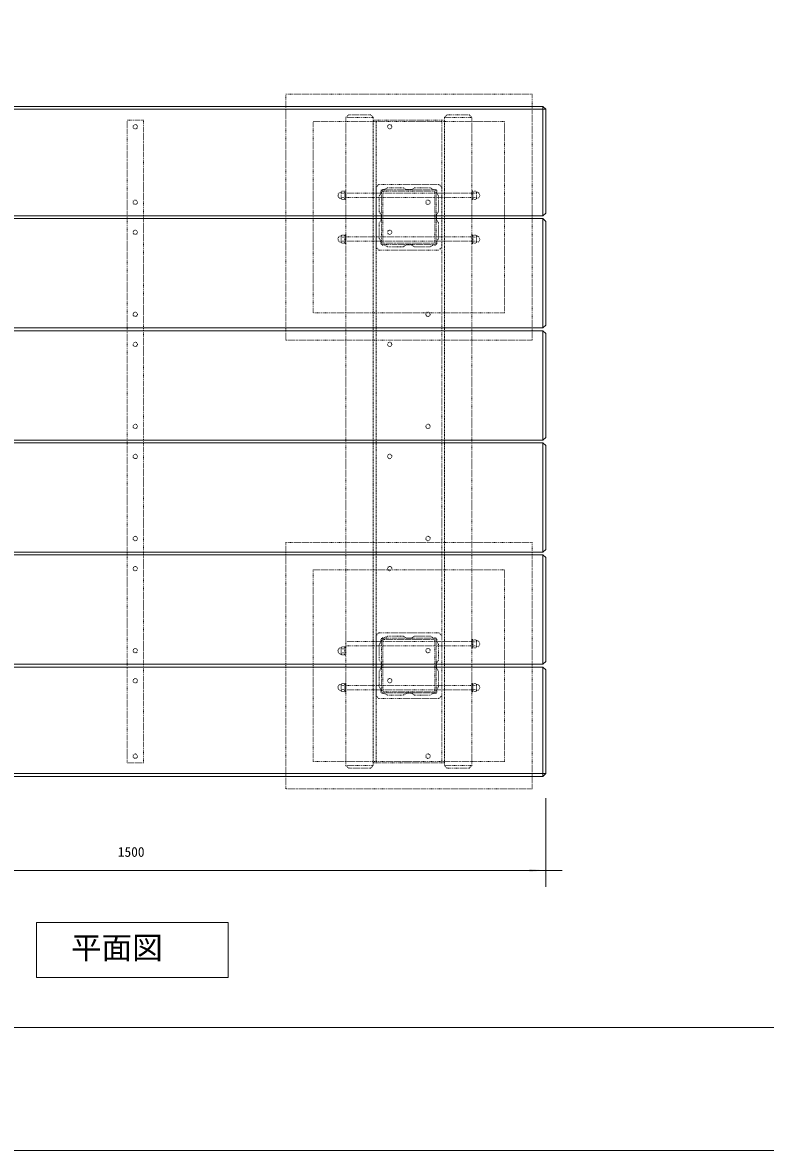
# Model space of a CAD drawing. Units: millimetres, scale not verified. Extents: x -2925 to 2925, y -2062 to 2062.
# Drawn here: x -1742 to -384, y -2062 to 0 of the extents above; entities that cross this region are included whole.
import ezdxf
from ezdxf.enums import TextEntityAlignment as Align

# ---------------------------------------------------------------- set-up
doc = ezdxf.new("R2010")
doc.units = ezdxf.units.MM
doc.header["$LTSCALE"] = 10
doc.linetypes.add('USER5', pattern=[0.208282, 0.069427, -0.138855])
doc.layers.add('0-1_IMPORTED', color=30, linetype='Continuous', lineweight=18)
doc.styles.add('ＭＳ ゴシック', font='')
doc.styles.get('ＭＳ ゴシック').set_extended_font_data('MS Gothic')

msp = doc.modelspace()

# ---------------------------------------------------------------- linework, layer by layer
at = {"layer": '0-1_IMPORTED'}
for p, q in [((-2286, -158.5), (-786, -158.5)), ((-791, -153.5), (-791, -353.5)), ((-791, -358.5), (-791, -558.5)), ((-791, -563.5), (-791, -763.5)), ((-791, -768.5), (-791, -968.5)), ((-791, -973.5), (-791, -1173.5)), ((-791, -1178.5), (-791, -1378.5)), ((-2286, -1373.5), (-786, -1373.5)), ((-2925, -1837.5), (2925, -1837.5))]:
    msp.add_line(p, q, dxfattribs=at)
at = {"layer": '0-1_IMPORTED', "linetype": 'USER5'}
for p, q in [((-1151, -173.5), (-1101, -173.5)), ((-921, -173.5), (-971, -173.5)), ((-1159.5, -310.25), (-1158.49, -308.5)), ((-1158.49, -308.5), (-1154.01, -308.5)), ((-1153, -310.25), (-1154.01, -308.5)), ((-1036, -306), (-1081.4, -306)), ((-990.6, -306), (-1036, -306)), ((-919, -310.25), (-917.99, -308.5)), ((-913.51, -308.5), (-917.99, -308.5)), ((-912.5, -310.25), (-913.51, -308.5)), ((-1159.75, -310.25), (-1159.5, -310.25)), ((-1159.75, -321.75), (-1159.5, -321.75)), ((-1159.5, -321.75), (-1159.5, -310.25)), ((-1159.5, -312.26), (-1153, -312.26)), ((-1159.5, -319.74), (-1153, -319.74)), ((-1159.5, -321.75), (-1158.49, -323.5)), ((-1158.49, -323.5), (-1154.01, -323.5)), ((-1153, -321.75), (-1154.01, -323.5)), ((-1153, -321.75), (-1153, -310.25)), ((-919, -321.75), (-919, -310.25)), ((-912.5, -312.26), (-919, -312.26)), ((-912.5, -319.74), (-919, -319.74)), ((-919, -321.75), (-917.99, -323.5)), ((-913.51, -323.5), (-917.99, -323.5)), ((-912.5, -321.75), (-913.51, -323.5)), ((-912.25, -310.25), (-912.5, -310.25)), ((-912.5, -321.75), (-912.5, -310.25)), ((-912.25, -321.75), (-912.5, -321.75)), ((-1159.75, -390.25), (-1159.5, -390.25)), ((-1159.5, -390.25), (-1158.49, -388.5)), ((-1159.5, -390.25), (-1159.5, -401.75)), ((-1158.49, -388.5), (-1154.01, -388.5)), ((-1153, -390.25), (-1154.01, -388.5)), ((-1153, -390.25), (-1153, -401.75)), ((-919, -390.25), (-917.99, -388.5)), ((-919, -390.25), (-919, -401.75)), ((-913.51, -388.5), (-917.99, -388.5)), ((-912.5, -390.25), (-913.51, -388.5)), ((-912.25, -390.25), (-912.5, -390.25)), ((-912.5, -390.25), (-912.5, -401.75)), ((-1159.75, -401.75), (-1159.5, -401.75)), ((-1159.5, -392.26), (-1153, -392.26)), ((-1159.5, -399.74), (-1153, -399.74)), ((-1159.5, -401.75), (-1158.49, -403.5)), ((-1158.49, -403.5), (-1154.01, -403.5)), ((-1153, -401.75), (-1154.01, -403.5)), ((-912.5, -392.26), (-919, -392.26)), ((-912.5, -399.74), (-919, -399.74)), ((-919, -401.75), (-917.99, -403.5)), ((-913.51, -403.5), (-917.99, -403.5)), ((-912.5, -401.75), (-913.51, -403.5)), ((-912.25, -401.75), (-912.5, -401.75)), ((-919, -1130.25), (-917.99, -1128.5)), ((-919, -1141.75), (-919, -1130.25)), ((-912.5, -1132.26), (-919, -1132.26)), ((-913.51, -1128.5), (-917.99, -1128.5)), ((-912.5, -1130.25), (-913.51, -1128.5)), ((-912.25, -1130.25), (-912.5, -1130.25)), ((-912.5, -1141.75), (-912.5, -1130.25)), ((-1159.75, -1143.25), (-1159.5, -1143.25)), ((-1159.75, -1154.75), (-1159.5, -1154.75)), ((-1159.5, -1143.25), (-1158.49, -1141.5)), ((-1159.5, -1154.75), (-1159.5, -1143.25)), ((-1159.5, -1145.26), (-1153, -1145.26)), ((-1159.5, -1152.74), (-1153, -1152.74)), ((-1159.5, -1154.75), (-1158.49, -1156.5)), ((-1158.49, -1141.5), (-1154.01, -1141.5)), ((-1153, -1143.25), (-1154.01, -1141.5)), ((-1153, -1154.75), (-1154.01, -1156.5)), ((-1153, -1154.75), (-1153, -1143.25)), ((-912.5, -1139.74), (-919, -1139.74)), ((-919, -1141.75), (-917.99, -1143.5)), ((-913.51, -1143.5), (-917.99, -1143.5)), ((-912.5, -1141.75), (-913.51, -1143.5)), ((-912.25, -1141.75), (-912.5, -1141.75)), ((-1158.49, -1156.5), (-1154.01, -1156.5)), ((-1159.75, -1210.25), (-1159.5, -1210.25)), ((-1159.5, -1210.25), (-1158.49, -1208.5)), ((-1159.5, -1210.25), (-1159.5, -1221.75)), ((-1159.5, -1212.26), (-1153, -1212.26)), ((-1158.49, -1208.5), (-1154.01, -1208.5)), ((-1153, -1210.25), (-1154.01, -1208.5)), ((-1153, -1210.25), (-1153, -1221.75)), ((-919, -1210.25), (-917.99, -1208.5)), ((-919, -1210.25), (-919, -1221.75)), ((-912.5, -1212.26), (-919, -1212.26)), ((-913.51, -1208.5), (-917.99, -1208.5)), ((-912.5, -1210.25), (-913.51, -1208.5)), ((-912.25, -1210.25), (-912.5, -1210.25)), ((-912.5, -1210.25), (-912.5, -1221.75)), ((-1159.75, -1221.75), (-1159.5, -1221.75)), ((-1159.5, -1219.74), (-1153, -1219.74)), ((-1159.5, -1221.75), (-1158.49, -1223.5)), ((-1158.49, -1223.5), (-1154.01, -1223.5)), ((-1153, -1221.75), (-1154.01, -1223.5)), ((-1036, -1226), (-1081.4, -1226)), ((-990.6, -1226), (-1036, -1226)), ((-912.5, -1219.74), (-919, -1219.74)), ((-919, -1221.75), (-917.99, -1223.5)), ((-913.51, -1223.5), (-917.99, -1223.5)), ((-912.5, -1221.75), (-913.51, -1223.5)), ((-912.25, -1221.75), (-912.5, -1221.75)), ((-1151, -1358.5), (-1101, -1358.5)), ((-921, -1358.5), (-971, -1358.5))]:
    msp.add_line(p, q, dxfattribs=at)
at = {"layer": '0-1_IMPORTED', "color": 1}
for p, q in [((-786, -1418.5), (-786, -1580.37)), ((-2286, -1550.37), (-786, -1550.37)), ((-786, -1550.37), (-756, -1550.37))]:
    msp.add_line(p, q, dxfattribs=at)
at = {"layer": '0-1_IMPORTED'}
for points in [[(-2925, 2062.5), (2925, 2062.5), (2925, -2062.5), (-2925, -2062.5)], [(-2281, -153.5), (-791, -153.5), (-786, -158.5), (-786, -348.5), (-791, -353.5), (-2281, -353.5), (-2286, -348.5), (-2286, -158.5)], [(-2281, -358.5), (-791, -358.5), (-786, -363.5), (-786, -553.5), (-791, -558.5), (-2281, -558.5), (-2286, -553.5), (-2286, -363.5)], [(-2281, -563.5), (-791, -563.5), (-786, -568.5), (-786, -758.5), (-791, -763.5), (-2281, -763.5), (-2286, -758.5), (-2286, -568.5)], [(-2281, -768.5), (-791, -768.5), (-786, -773.5), (-786, -963.5), (-791, -968.5), (-2281, -968.5), (-2286, -963.5), (-2286, -773.5)], [(-2281, -973.5), (-791, -973.5), (-786, -978.5), (-786, -1168.5), (-791, -1173.5), (-2281, -1173.5), (-2286, -1168.5), (-2286, -978.5)], [(-2281, -1178.5), (-791, -1178.5), (-786, -1183.5), (-786, -1373.5), (-791, -1378.5), (-2281, -1378.5), (-2286, -1373.5), (-2286, -1183.5)], [(-1716.44, -1645.96), (-1366.44, -1645.96), (-1366.44, -1745.96), (-1716.44, -1745.96)]]:
    msp.add_lwpolyline(points, close=True, dxfattribs=at)
at = {"layer": '0-1_IMPORTED', "linetype": 'USER5'}
for points in [[(-1261, -131), (-811, -131), (-811, -581), (-1261, -581)], [(-1551, -178.5), (-1521, -178.5), (-1521, -1353.5), (-1551, -1353.5)], [(-1211, -181), (-861, -181), (-861, -531), (-1211, -531)], [(-1146, -168.5), (-1106, -168.5), (-1101, -173.5), (-1101, -1358.5), (-1106, -1363.5), (-1146, -1363.5), (-1151, -1358.5), (-1151, -173.5)], [(-1101, -178.5), (-1096, -178.5), (-1096, -1353.5), (-1101, -1353.5)], [(-1096, -178.5), (-976, -178.5), (-976, -1353.5), (-1096, -1353.5)], [(-971, -178.5), (-976, -178.5), (-976, -1353.5), (-971, -1353.5)], [(-926, -168.5), (-966, -168.5), (-971, -173.5), (-971, -1358.5), (-966, -1363.5), (-926, -1363.5), (-921, -1358.5), (-921, -173.5)], [(-1151, -324), (-1153, -324), (-1153, -308), (-1151, -308)], [(-981, -296), (-976, -301), (-976, -411), (-981, -416), (-1091, -416), (-1096, -411), (-1096, -301), (-1091, -296)], [(-921, -324), (-919, -324), (-919, -308), (-921, -308)], [(-921, -320), (-1151, -320), (-1151, -312), (-921, -312)], [(-1151, -388), (-1153, -388), (-1153, -404), (-1151, -404)], [(-921, -388), (-919, -388), (-919, -404), (-921, -404)], [(-921, -392), (-1151, -392), (-1151, -400), (-921, -400)], [(-1261, -951), (-811, -951), (-811, -1401), (-1261, -1401)], [(-1211, -1001), (-861, -1001), (-861, -1351), (-1211, -1351)], [(-921, -1140), (-1151, -1140), (-1151, -1132), (-921, -1132)], [(-981, -1236), (-976, -1231), (-976, -1121), (-981, -1116), (-1091, -1116), (-1096, -1121), (-1096, -1231), (-1091, -1236)], [(-921, -1144), (-919, -1144), (-919, -1128), (-921, -1128)], [(-1151, -1157), (-1153, -1157), (-1153, -1141), (-1151, -1141)], [(-1151, -1208), (-1153, -1208), (-1153, -1224), (-1151, -1224)], [(-921, -1212), (-1151, -1212), (-1151, -1220), (-921, -1220)], [(-921, -1208), (-919, -1208), (-919, -1224), (-921, -1224)]]:
    msp.add_lwpolyline(points, close=True, dxfattribs=at)
for points in [[(-1087, -308), (-1087, -312), (-1090, -317), (-1090, -335), (-1090, -341), (-1090, -346), (-1086.5, -351), (-1086.5, -361), (-1090, -366), (-1090, -371), (-1090, -377), (-1090, -395), (-1087, -400), (-1087, -404)], [(-988, -305), (-992, -305), (-997, -302), (-1015, -302), (-1021, -302), (-1026, -302), (-1031, -305.5), (-1041, -305.5), (-1046, -302), (-1051, -302), (-1057, -302), (-1075, -302), (-1080, -305), (-1084, -305)], [(-1081.4, -308.3), (-1036, -308.3), (-990.6, -308.3)], [(-982, -366), (-985.5, -361), (-985.5, -351), (-982, -346), (-982, -341), (-982, -335), (-982, -317), (-985, -312), (-985, -308)], [(-1086, -310.6), (-1086, -356), (-1086, -401.4)], [(-1083.7, -401.4), (-1083.7, -356), (-1083.7, -310.6)], [(-988.3, -310.6), (-988.3, -356), (-988.3, -401.4)], [(-986, -401.4), (-986, -356), (-986, -310.6)], [(-985, -404), (-985, -400), (-982, -395), (-982, -377), (-982, -371), (-982, -366)], [(-1084, -407), (-1080, -407), (-1075, -410), (-1057, -410), (-1051, -410), (-1046, -410), (-1041, -406.5), (-1031, -406.5), (-1026, -410), (-1021, -410), (-1015, -410), (-997, -410), (-992, -407), (-988, -407)], [(-990.6, -403.7), (-1036, -403.7), (-1081.4, -403.7)], [(-1081.4, -406), (-1036, -406), (-990.6, -406)], [(-1087, -1224), (-1087, -1220), (-1090, -1215), (-1090, -1197), (-1090, -1191), (-1090, -1186), (-1086.5, -1181), (-1086.5, -1171), (-1090, -1166), (-1090, -1161), (-1090, -1155), (-1090, -1137), (-1087, -1132), (-1087, -1128)], [(-1086, -1221.4), (-1086, -1176), (-1086, -1130.6)], [(-1084, -1125), (-1080, -1125), (-1075, -1122), (-1057, -1122), (-1051, -1122), (-1046, -1122), (-1041, -1125.5), (-1031, -1125.5), (-1026, -1122), (-1021, -1122), (-1015, -1122), (-997, -1122), (-992, -1125), (-988, -1125)], [(-1083.7, -1130.6), (-1083.7, -1176), (-1083.7, -1221.4)], [(-1081.4, -1126), (-1036, -1126), (-990.6, -1126)], [(-990.6, -1128.3), (-1036, -1128.3), (-1081.4, -1128.3)], [(-988.3, -1221.4), (-988.3, -1176), (-988.3, -1130.6)], [(-986, -1130.6), (-986, -1176), (-986, -1221.4)], [(-985, -1128), (-985, -1132), (-982, -1137), (-982, -1155), (-982, -1161), (-982, -1166)], [(-982, -1166), (-985.5, -1171), (-985.5, -1181), (-982, -1186), (-982, -1191), (-982, -1197), (-982, -1215), (-985, -1220), (-985, -1224)], [(-988, -1227), (-992, -1227), (-997, -1230), (-1015, -1230), (-1021, -1230), (-1026, -1230), (-1031, -1226.5), (-1041, -1226.5), (-1046, -1230), (-1051, -1230), (-1057, -1230), (-1075, -1230), (-1080, -1227), (-1084, -1227)], [(-1081.4, -1223.7), (-1036, -1223.7), (-990.6, -1223.7)]]:
    msp.add_lwpolyline(points, dxfattribs=at)
for centre in [(-1536, -190.5), (-1071, -190.5), (-1536, -328.5), (-1001, -328.5), (-1536, -383.5), (-1071, -383.5), (-1536, -533.5), (-1001, -533.5), (-1536, -588.5), (-1071, -588.5), (-1536, -738.5), (-1001, -738.5), (-1536, -793.5), (-1071, -793.5), (-1536, -943.5), (-1001, -943.5), (-1536, -998.5), (-1071, -998.5), (-1536, -1148.5), (-1001, -1148.5), (-1536, -1203.5), (-1071, -1203.5), (-1536, -1341.5), (-1001, -1341.5)]:
    msp.add_circle(centre, 4, dxfattribs=at)
for centre, radius, start, end in [((-1084, -308), 3, 90, 180), ((-1081.4, -310.6), 4.6, 90, 180), ((-1081.4, -310.6), 2.3, 90, 180), ((-990.6, -310.6), 4.6, 360, 90), ((-990.6, -310.6), 2.3, 0, 90), ((-988, -308), 3, 0, 90), ((-1159.75, -316), 5.75, 90, 270), ((-912.25, -316), 5.75, 270, 90), ((-1159.75, -396), 5.75, 90, 270), ((-912.25, -396), 5.75, 270, 90), ((-1084, -404), 3, 180, 270), ((-1081.4, -401.4), 4.6, 180, 270), ((-1081.4, -401.4), 2.3, 180, 270), ((-990.6, -401.4), 4.6, 270, 0), ((-990.6, -401.4), 2.3, 270, 360), ((-988, -404), 3, 270, 0), ((-1084, -1128), 3, 90, 180), ((-1081.4, -1130.6), 4.6, 90, 180), ((-1081.4, -1130.6), 2.3, 90, 180), ((-990.6, -1130.6), 4.6, 360, 90), ((-990.6, -1130.6), 2.3, 360, 90), ((-988, -1128), 3, 0, 90), ((-912.25, -1136), 5.75, 270, 90), ((-1159.75, -1149), 5.75, 90, 270), ((-1159.75, -1216), 5.75, 90, 270), ((-912.25, -1216), 5.75, 270, 90), ((-1084, -1224), 3, 180, 270), ((-1081.4, -1221.4), 4.6, 180, 270), ((-1081.4, -1221.4), 2.3, 180, 270), ((-990.6, -1221.4), 4.6, 270, 0), ((-990.6, -1221.4), 2.3, 270, 360), ((-988, -1224), 3, 270, 0)]:
    msp.add_arc(centre, radius, start, end, dxfattribs=at)
at = {"layer": '0-1_IMPORTED', "color": 1}
msp.add_solid([(-786, -1550.37), (-816, -1553), (-816, -1547.75)], dxfattribs=at)

# ---------------------------------------------------------------- texts
at = {"layer": '0-1_IMPORTED', "color": 7, "style": 'ＭＳ ゴシック'}
for s, height, p in [('1500', 17.91, (-1567.75, -1530.93)), ('平面図', 41, (-1653.44, -1724.53))]:
    msp.add_text(s, height=height, dxfattribs=at).set_placement(p, align=Align.BOTTOM_LEFT)

doc.saveas('drawing.dxf')
